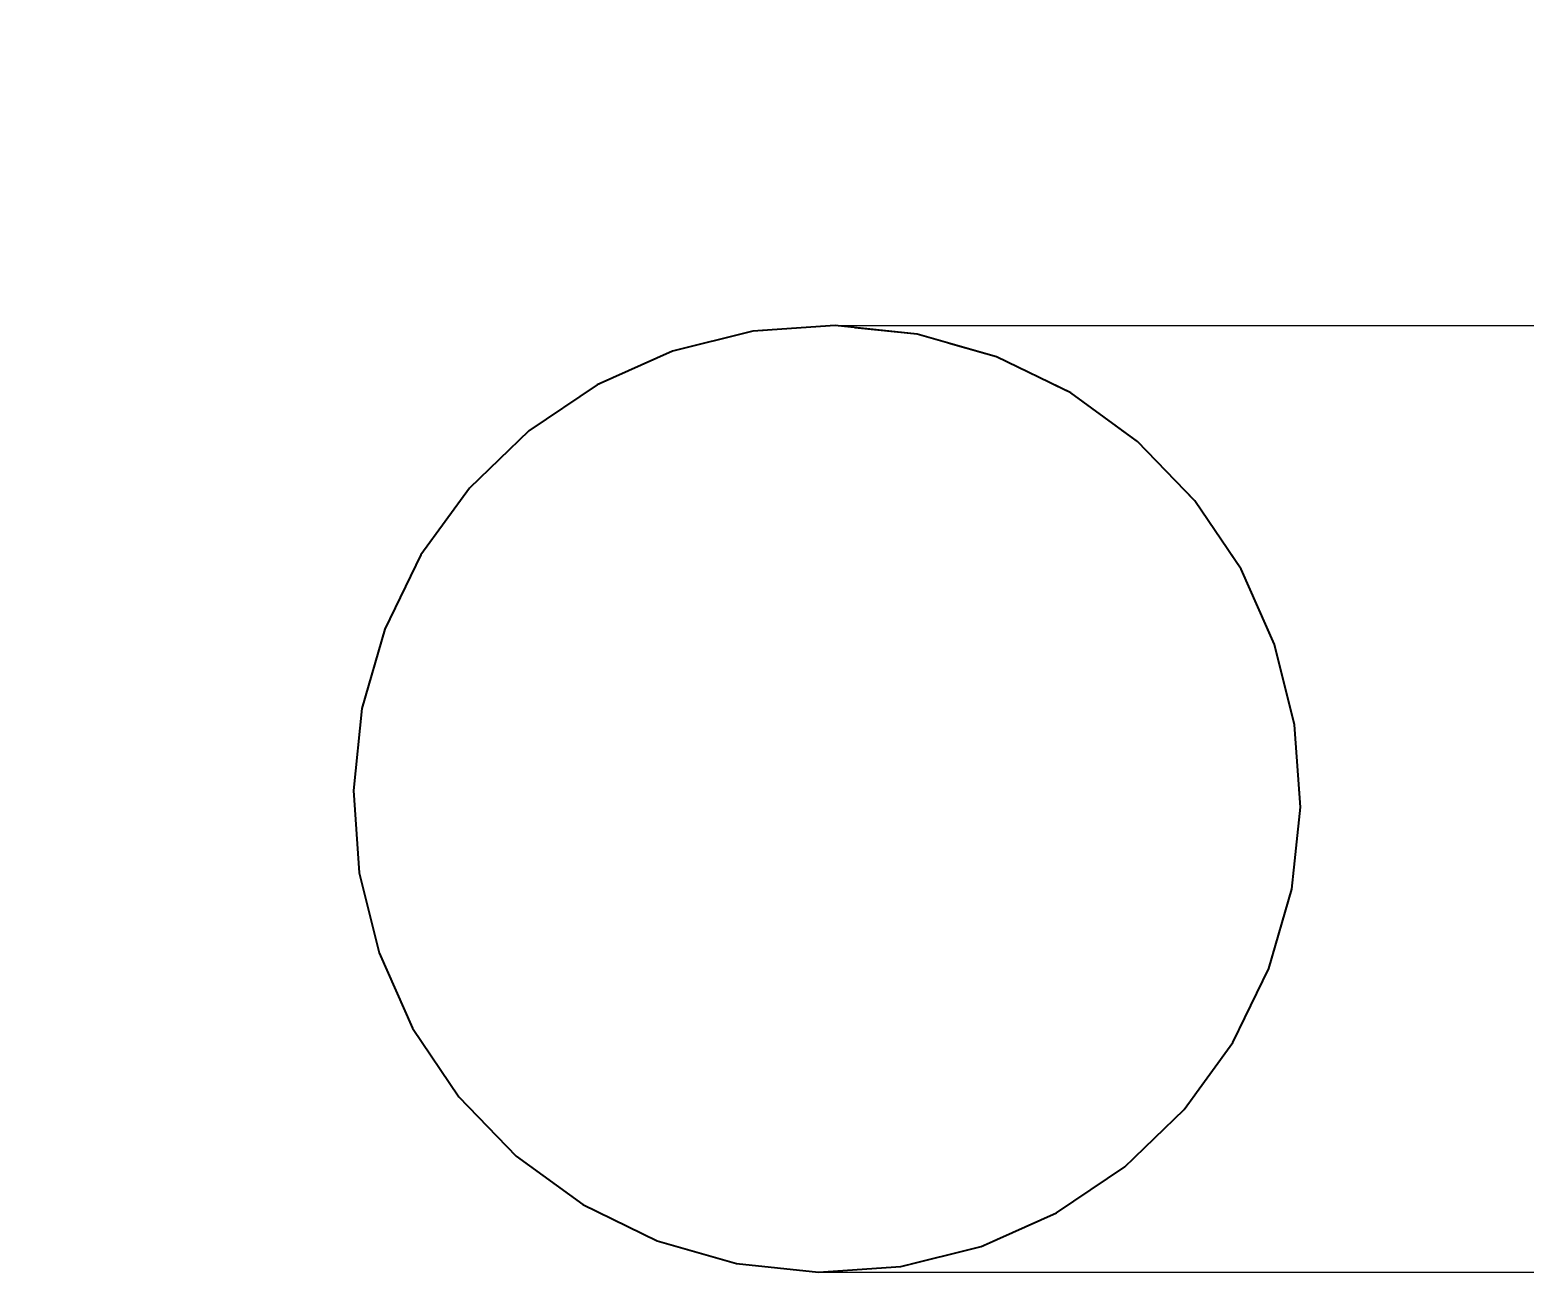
# Model space of a CAD drawing. Header units: millimetres. Extents: x 14397 to 67587, y -11631 to -8348.
# Drawn here: x 16297.2 to 16328.76, y -10432.47 to -10406.23 of the extents above; entities that cross this region are included whole.
import ezdxf

# ---------------------------------------------------------------- set-up
doc = ezdxf.new("R2010")
doc.units = ezdxf.units.MM
doc.header["$MEASUREMENT"] = 0
doc.linetypes.add('Wipeout_Contour', pattern=[1000, 0, -1000])
doc.layers.add('NewA-Ee_40_20-M_GeneralFFAndEInternalEquipment', color=7, linetype='Continuous')
doc.layers.add('NewA-Zz_20_20-D_DimensionDetail', color=7, linetype='Continuous')
doc.styles.add('GENERATED_STYLE_1', font='')
doc.styles.get('GENERATED_STYLE_1').set_extended_font_data('Arial')
doc.dimstyles.new('GENERATED_STYLE__2', dxfattribs={"dimtxt": 75, "dimasz": 76, "dimexe": 0.18, "dimexo": 300, "dimgap": 0.09, "dimtad": 1, "dimtih": 1, "dimtoh": 1, "dimdec": 0, "dimzin": 0, "dimdsep": 46, "dimtxsty": 'GENERATED_STYLE_1', "dimblk": 'ARROWHEAD_2', "dimblk1": 'ARROWHEAD_2', "dimblk2": 'ARROWHEAD_2', "dimcen": 0.09, "dimclrd": 6, "dimclre": 6, "dimclrt": 7, "dimazin": 0, "dimtfac": 1, "dimtdec": 4, "dimtmove": 2, "dimatfit": 3, "dimfxl": 0, "dimtolj": 1, "dimtzin": 0, "dimarcsym": 0})

# ---------------------------------------------------------------- blocks, each defined once
blk = doc.blocks.new('Section Elem_8_1', base_point=(6197.133, -111297.468))
at = {"color": 254, "linetype": 'Wipeout_Contour', "lineweight": 0, "ltscale": 77470.281298}
blk.add_wipeout([(16324.032, -10422.643), (16325.096, -10422.644), (16324.977, -10420.905), (16323.91, -10420.904)], dxfattribs=at).dxf.layer = 'NewA-Ee_40_20-M_GeneralFFAndEInternalEquipment'
at = {"color": 254, "linetype": 'Wipeout_Contour', "lineweight": 0, "ltscale": 77465.679291}
blk.add_wipeout([(16323.91, -10420.904), (16324.977, -10420.905), (16324.563, -10419.213), (16323.488, -10419.213)], dxfattribs=at).dxf.layer = 'NewA-Ee_40_20-M_GeneralFFAndEInternalEquipment'
at = {"color": 254, "linetype": 'Wipeout_Contour', "lineweight": 0, "ltscale": 77460.255333}
blk.add_wipeout([(16323.488, -10419.213), (16324.563, -10419.213), (16323.867, -10417.621), (16322.779, -10417.62)], dxfattribs=at).dxf.layer = 'NewA-Ee_40_20-M_GeneralFFAndEInternalEquipment'
at = {"color": 254, "linetype": 'Wipeout_Contour', "lineweight": 0, "ltscale": 77454.173575}
blk.add_wipeout([(16322.779, -10417.62), (16323.867, -10417.621), (16322.911, -10416.176), (16321.805, -10416.175)], dxfattribs=at).dxf.layer = 'NewA-Ee_40_20-M_GeneralFFAndEInternalEquipment'
at = {"color": 254, "linetype": 'Wipeout_Contour', "lineweight": 0, "ltscale": 77447.618412}
blk.add_wipeout([(16321.805, -10416.175), (16322.911, -10416.176), (16321.723, -10414.922), (16320.594, -10414.921)], dxfattribs=at).dxf.layer = 'NewA-Ee_40_20-M_GeneralFFAndEInternalEquipment'
at = {"color": 254, "linetype": 'Wipeout_Contour', "lineweight": 0, "ltscale": 77440.788768}
blk.add_wipeout([(16320.594, -10414.921), (16321.723, -10414.922), (16320.339, -10413.897), (16319.183, -10413.897)], dxfattribs=at).dxf.layer = 'NewA-Ee_40_20-M_GeneralFFAndEInternalEquipment'
at = {"color": 254, "linetype": 'Wipeout_Contour', "lineweight": 0, "ltscale": 77433.892016}
blk.add_wipeout([(16317.617, -10413.132), (16319.183, -10413.897), (16320.339, -10413.897), (16318.802, -10413.133)], dxfattribs=at).dxf.layer = 'NewA-Ee_40_20-M_GeneralFFAndEInternalEquipment'
at = {"color": 254, "linetype": 'Wipeout_Contour', "lineweight": 0, "ltscale": 77427.137639}
blk.add_wipeout([(16317.158, -10412.652), (16315.941, -10412.652), (16317.617, -10413.132), (16318.802, -10413.133)], dxfattribs=at).dxf.layer = 'NewA-Ee_40_20-M_GeneralFFAndEInternalEquipment'
at = {"color": 254, "linetype": 'Wipeout_Contour', "lineweight": 0, "ltscale": 77420.730723}
blk.add_wipeout([(16315.457, -10412.47), (16314.208, -10412.47), (16315.941, -10412.652), (16317.158, -10412.652)], dxfattribs=at).dxf.layer = 'NewA-Ee_40_20-M_GeneralFFAndEInternalEquipment'
at = {"color": 254, "linetype": 'Wipeout_Contour', "lineweight": 0, "ltscale": 77414.218306}
blk.add_wipeout([(16314.208, -10412.47), (16312.469, -10412.591), (16313.751, -10412.591), (16314.712, -10412.523)], dxfattribs=at).dxf.layer = 'NewA-Ee_40_20-M_GeneralFFAndEInternalEquipment'
at = {"color": 254, "linetype": 'Wipeout_Contour', "lineweight": 0, "ltscale": 77409.723246}
blk.add_wipeout([(16312.469, -10412.591), (16310.777, -10413.013), (16312.092, -10413.013), (16313.751, -10412.591)], dxfattribs=at).dxf.layer = 'NewA-Ee_40_20-M_GeneralFFAndEInternalEquipment'
at = {"color": 254, "linetype": 'Wipeout_Contour', "lineweight": 0, "ltscale": 77405.457047}
blk.add_wipeout([(16310.777, -10413.013), (16309.185, -10413.722), (16310.529, -10413.721), (16312.092, -10413.013)], dxfattribs=at).dxf.layer = 'NewA-Ee_40_20-M_GeneralFFAndEInternalEquipment'
at = {"color": 254, "linetype": 'Wipeout_Contour', "lineweight": 0, "ltscale": 77402.197811}
blk.add_wipeout([(16309.185, -10413.722), (16307.74, -10414.696), (16309.112, -10414.696), (16310.529, -10413.721)], dxfattribs=at).dxf.layer = 'NewA-Ee_40_20-M_GeneralFFAndEInternalEquipment'
at = {"color": 254, "linetype": 'Wipeout_Contour', "lineweight": 0, "ltscale": 77400.04478}
blk.add_wipeout([(16306.486, -10415.907), (16307.882, -10415.907), (16309.112, -10414.696), (16307.74, -10414.696)], dxfattribs=at).dxf.layer = 'NewA-Ee_40_20-M_GeneralFFAndEInternalEquipment'
at = {"color": 254, "linetype": 'Wipeout_Contour', "lineweight": 0, "ltscale": 77399.063537}
blk.add_wipeout([(16305.461, -10417.317), (16306.877, -10417.317), (16307.882, -10415.907), (16306.486, -10415.907)], dxfattribs=at).dxf.layer = 'NewA-Ee_40_20-M_GeneralFFAndEInternalEquipment'
at = {"color": 254, "linetype": 'Wipeout_Contour', "lineweight": 0, "ltscale": 77399.284061}
blk.add_wipeout([(16305.461, -10417.317), (16304.697, -10418.884), (16306.127, -10418.883), (16306.877, -10417.317)], dxfattribs=at).dxf.layer = 'NewA-Ee_40_20-M_GeneralFFAndEInternalEquipment'
at = {"color": 254, "linetype": 'Wipeout_Contour', "lineweight": 0, "ltscale": 77400.699779}
blk.add_wipeout([(16304.697, -10418.884), (16304.217, -10420.56), (16305.656, -10420.559), (16306.127, -10418.883)], dxfattribs=at).dxf.layer = 'NewA-Ee_40_20-M_GeneralFFAndEInternalEquipment'
at = {"color": 254, "linetype": 'Wipeout_Contour', "lineweight": 0, "ltscale": 77403.267914}
blk.add_wipeout([(16304.217, -10420.56), (16304.035, -10422.293), (16305.477, -10422.292), (16305.656, -10420.559)], dxfattribs=at).dxf.layer = 'NewA-Ee_40_20-M_GeneralFFAndEInternalEquipment'
at = {"color": 254, "linetype": 'Wipeout_Contour', "lineweight": 0, "ltscale": 77406.908235}
blk.add_wipeout([(16304.035, -10422.293), (16304.156, -10424.032), (16305.597, -10424.031), (16305.477, -10422.292)], dxfattribs=at).dxf.layer = 'NewA-Ee_40_20-M_GeneralFFAndEInternalEquipment'
at = {"color": 254, "linetype": 'Wipeout_Contour', "lineweight": 0, "ltscale": 77411.508417}
blk.add_wipeout([(16304.156, -10424.032), (16304.578, -10425.724), (16306.011, -10425.723), (16305.597, -10424.031)], dxfattribs=at).dxf.layer = 'NewA-Ee_40_20-M_GeneralFFAndEInternalEquipment'
at = {"color": 254, "linetype": 'Wipeout_Contour', "lineweight": 0, "ltscale": 77416.932248}
blk.add_wipeout([(16304.578, -10425.724), (16305.287, -10427.316), (16306.707, -10427.315), (16306.011, -10425.723)], dxfattribs=at).dxf.layer = 'NewA-Ee_40_20-M_GeneralFFAndEInternalEquipment'
at = {"color": 254, "linetype": 'Wipeout_Contour', "lineweight": 0, "ltscale": 77423.014511}
blk.add_wipeout([(16306.707, -10427.315), (16305.287, -10427.316), (16306.262, -10428.761), (16307.663, -10428.76)], dxfattribs=at).dxf.layer = 'NewA-Ee_40_20-M_GeneralFFAndEInternalEquipment'
at = {"color": 254, "linetype": 'Wipeout_Contour', "lineweight": 0, "ltscale": 77429.570079}
blk.add_wipeout([(16306.262, -10428.761), (16307.473, -10430.015), (16308.851, -10430.014), (16307.663, -10428.76)], dxfattribs=at).dxf.layer = 'NewA-Ee_40_20-M_GeneralFFAndEInternalEquipment'
at = {"color": 254, "linetype": 'Wipeout_Contour', "lineweight": 0, "ltscale": 77436.399548}
blk.add_wipeout([(16308.851, -10430.014), (16307.473, -10430.015), (16308.883, -10431.04), (16310.235, -10431.039)], dxfattribs=at).dxf.layer = 'NewA-Ee_40_20-M_GeneralFFAndEInternalEquipment'
at = {"color": 254, "linetype": 'Wipeout_Contour', "lineweight": 0, "ltscale": 77443.295291}
blk.add_wipeout([(16308.883, -10431.04), (16310.45, -10431.804), (16311.772, -10431.804), (16310.235, -10431.039)], dxfattribs=at).dxf.layer = 'NewA-Ee_40_20-M_GeneralFFAndEInternalEquipment'
at = {"color": 254, "linetype": 'Wipeout_Contour', "lineweight": 0, "ltscale": 77450.047773}
blk.add_wipeout([(16311.772, -10431.804), (16310.45, -10431.804), (16312.125, -10432.284), (16313.416, -10432.284)], dxfattribs=at).dxf.layer = 'NewA-Ee_40_20-M_GeneralFFAndEInternalEquipment'
at = {"color": 254, "linetype": 'Wipeout_Contour', "lineweight": 0, "ltscale": 77455.678609}
blk.add_wipeout([(16312.125, -10432.284), (16313.859, -10432.467), (16314.62, -10432.413), (16313.416, -10432.284)], dxfattribs=at).dxf.layer = 'NewA-Ee_40_20-M_GeneralFFAndEInternalEquipment'
at = {"color": 254, "linetype": 'Wipeout_Contour', "lineweight": 0, "ltscale": 77462.313275}
blk.add_wipeout([(16315.598, -10432.345), (16313.859, -10432.467), (16315.117, -10432.467), (16316.823, -10432.345)], dxfattribs=at).dxf.layer = 'NewA-Ee_40_20-M_GeneralFFAndEInternalEquipment'
at = {"color": 254, "linetype": 'Wipeout_Contour', "lineweight": 0, "ltscale": 77467.45301}
blk.add_wipeout([(16317.289, -10431.923), (16315.598, -10432.345), (16316.823, -10432.345), (16318.482, -10431.924)], dxfattribs=at).dxf.layer = 'NewA-Ee_40_20-M_GeneralFFAndEInternalEquipment'
at = {"color": 254, "linetype": 'Wipeout_Contour', "lineweight": 0, "ltscale": 77471.716241}
blk.add_wipeout([(16318.882, -10431.214), (16317.289, -10431.923), (16318.482, -10431.924), (16320.044, -10431.215)], dxfattribs=at).dxf.layer = 'NewA-Ee_40_20-M_GeneralFFAndEInternalEquipment'
at = {"color": 254, "linetype": 'Wipeout_Contour', "lineweight": 0, "ltscale": 77474.973272}
blk.add_wipeout([(16318.882, -10431.214), (16320.044, -10431.215), (16321.462, -10430.24), (16320.327, -10430.24)], dxfattribs=at).dxf.layer = 'NewA-Ee_40_20-M_GeneralFFAndEInternalEquipment'
at = {"color": 254, "linetype": 'Wipeout_Contour', "lineweight": 0, "ltscale": 77477.12529}
blk.add_wipeout([(16320.327, -10430.24), (16321.462, -10430.24), (16322.692, -10429.03), (16321.581, -10429.029)], dxfattribs=at).dxf.layer = 'NewA-Ee_40_20-M_GeneralFFAndEInternalEquipment'
at = {"color": 254, "linetype": 'Wipeout_Contour', "lineweight": 0, "ltscale": 77478.107075}
blk.add_wipeout([(16321.581, -10429.029), (16322.692, -10429.03), (16323.697, -10427.619), (16322.605, -10427.619)], dxfattribs=at).dxf.layer = 'NewA-Ee_40_20-M_GeneralFFAndEInternalEquipment'
at = {"color": 254, "linetype": 'Wipeout_Contour', "lineweight": 0, "ltscale": 77477.888972}
blk.add_wipeout([(16322.605, -10427.619), (16323.697, -10427.619), (16324.447, -10426.053), (16323.369, -10426.052)], dxfattribs=at).dxf.layer = 'NewA-Ee_40_20-M_GeneralFFAndEInternalEquipment'
at = {"color": 254, "linetype": 'Wipeout_Contour', "lineweight": 0, "ltscale": 77476.47783}
blk.add_wipeout([(16323.369, -10426.052), (16324.447, -10426.053), (16324.918, -10424.377), (16323.85, -10424.376)], dxfattribs=at).dxf.layer = 'NewA-Ee_40_20-M_GeneralFFAndEInternalEquipment'
at = {"color": 254, "linetype": 'Wipeout_Contour', "lineweight": 0, "ltscale": 77473.916897}
blk.add_wipeout([(16323.85, -10424.376), (16324.918, -10424.377), (16325.096, -10422.644), (16324.032, -10422.643)], dxfattribs=at).dxf.layer = 'NewA-Ee_40_20-M_GeneralFFAndEInternalEquipment'
at = {"color": 254, "linetype": 'Wipeout_Contour', "lineweight": 0, "ltscale": 77477.064959}
blk.add_wipeout([(16327.94, -10420.905), (16324.977, -10420.905), (16325.096, -10422.644), (16328.05, -10422.644)], dxfattribs=at).dxf.layer = 'NewA-Ee_40_20-M_GeneralFFAndEInternalEquipment'
at = {"color": 254, "linetype": 'Wipeout_Contour', "lineweight": 0, "ltscale": 77472.503313}
blk.add_wipeout([(16324.563, -10419.213), (16324.977, -10420.905), (16327.94, -10420.905), (16327.557, -10419.213)], dxfattribs=at).dxf.layer = 'NewA-Ee_40_20-M_GeneralFFAndEInternalEquipment'
at = {"color": 254, "linetype": 'Wipeout_Contour', "lineweight": 0, "ltscale": 77467.165932}
blk.add_wipeout([(16323.867, -10417.621), (16324.563, -10419.213), (16327.557, -10419.213), (16326.914, -10417.621)], dxfattribs=at).dxf.layer = 'NewA-Ee_40_20-M_GeneralFFAndEInternalEquipment'
at = {"color": 254, "linetype": 'Wipeout_Contour', "lineweight": 0, "ltscale": 77461.214577}
blk.add_wipeout([(16326.03, -10416.176), (16322.911, -10416.176), (16323.867, -10417.621), (16326.914, -10417.621)], dxfattribs=at).dxf.layer = 'NewA-Ee_40_20-M_GeneralFFAndEInternalEquipment'
at = {"color": 254, "linetype": 'Wipeout_Contour', "lineweight": 0, "ltscale": 77454.829706}
blk.add_wipeout([(16324.932, -10414.922), (16321.723, -10414.922), (16322.911, -10416.176), (16326.03, -10416.176)], dxfattribs=at).dxf.layer = 'NewA-Ee_40_20-M_GeneralFFAndEInternalEquipment'
at = {"color": 254, "linetype": 'Wipeout_Contour', "lineweight": 0, "ltscale": 77448.205024}
blk.add_wipeout([(16323.654, -10413.897), (16320.339, -10413.897), (16321.723, -10414.922), (16324.932, -10414.922)], dxfattribs=at).dxf.layer = 'NewA-Ee_40_20-M_GeneralFFAndEInternalEquipment'
at = {"color": 254, "linetype": 'Wipeout_Contour', "lineweight": 0, "ltscale": 77441.541611}
blk.add_wipeout([(16320.339, -10413.897), (16323.654, -10413.897), (16322.233, -10413.133), (16318.802, -10413.133)], dxfattribs=at).dxf.layer = 'NewA-Ee_40_20-M_GeneralFFAndEInternalEquipment'
at = {"color": 254, "linetype": 'Wipeout_Contour', "lineweight": 0, "ltscale": 77435.041816}
blk.add_wipeout([(16318.802, -10413.133), (16322.233, -10413.133), (16320.714, -10412.652), (16317.158, -10412.652)], dxfattribs=at).dxf.layer = 'NewA-Ee_40_20-M_GeneralFFAndEInternalEquipment'
at = {"color": 254, "linetype": 'Wipeout_Contour', "lineweight": 0, "ltscale": 77428.903105}
blk.add_wipeout([(16317.158, -10412.652), (16320.714, -10412.652), (16319.142, -10412.47), (16315.457, -10412.47)], dxfattribs=at).dxf.layer = 'NewA-Ee_40_20-M_GeneralFFAndEInternalEquipment'
at = {"color": 254, "linetype": 'Wipeout_Contour', "lineweight": 0, "ltscale": 58063.017769}
blk.add_wipeout([(16313.751, -10412.591), (16315.362, -10412.591), (16314.712, -10412.523)], dxfattribs=at).dxf.layer = 'NewA-Ee_40_20-M_GeneralFFAndEInternalEquipment'
at = {"color": 254, "linetype": 'Wipeout_Contour', "lineweight": 0, "ltscale": 116127.366455}
blk.add_wipeout([(16313.751, -10412.591), (16312.092, -10413.013), (16316.032, -10413.013), (16316.628, -10412.849), (16315.941, -10412.652), (16315.362, -10412.591)], dxfattribs=at).dxf.layer = 'NewA-Ee_40_20-M_GeneralFFAndEInternalEquipment'
at = {"layer": 'NewA-Ee_40_20-M_GeneralFFAndEInternalEquipment', "color": 1, "linetype": 'Continuous', "lineweight": 18}
blk.add_line((16314.208, -10412.47), (16315.457, -10412.47), dxfattribs=at)
at = {"color": 254, "linetype": 'Wipeout_Contour', "lineweight": 0, "ltscale": 77414.431156}
blk.add_wipeout([(16312.092, -10413.013), (16310.529, -10413.721), (16314.588, -10413.721), (16316.032, -10413.013)], dxfattribs=at).dxf.layer = 'NewA-Ee_40_20-M_GeneralFFAndEInternalEquipment'
at = {"color": 254, "linetype": 'Wipeout_Contour', "lineweight": 0, "ltscale": 58068.804881}
blk.add_wipeout([(16316.032, -10413.013), (16317.199, -10413.013), (16316.628, -10412.849)], dxfattribs=at).dxf.layer = 'NewA-Ee_40_20-M_GeneralFFAndEInternalEquipment'
at = {"color": 254, "linetype": 'Wipeout_Contour', "lineweight": 0, "ltscale": 77411.411497}
blk.add_wipeout([(16310.529, -10413.721), (16309.112, -10414.696), (16313.278, -10414.696), (16314.588, -10413.721)], dxfattribs=at).dxf.layer = 'NewA-Ee_40_20-M_GeneralFFAndEInternalEquipment'
at = {"color": 254, "linetype": 'Wipeout_Contour', "lineweight": 0, "ltscale": 96782.538937}
blk.add_wipeout([(16316.032, -10413.013), (16314.588, -10413.721), (16318.824, -10413.721), (16317.617, -10413.132), (16317.199, -10413.013)], dxfattribs=at).dxf.layer = 'NewA-Ee_40_20-M_GeneralFFAndEInternalEquipment'
at = {"color": 254, "linetype": 'Wipeout_Contour', "lineweight": 0, "ltscale": 77409.471613}
blk.add_wipeout([(16309.112, -10414.696), (16307.882, -10415.907), (16312.141, -10415.907), (16313.278, -10414.696)], dxfattribs=at).dxf.layer = 'NewA-Ee_40_20-M_GeneralFFAndEInternalEquipment'
at = {"color": 254, "linetype": 'Wipeout_Contour', "lineweight": 0, "ltscale": 116145.766778}
blk.add_wipeout([(16314.588, -10413.721), (16313.278, -10414.696), (16319.99, -10414.696), (16320.125, -10414.58), (16319.183, -10413.897), (16318.824, -10413.721)], dxfattribs=at).dxf.layer = 'NewA-Ee_40_20-M_GeneralFFAndEInternalEquipment'
at = {"color": 254, "linetype": 'Wipeout_Contour', "lineweight": 0, "ltscale": 77408.67062}
blk.add_wipeout([(16307.882, -10415.907), (16306.877, -10417.317), (16311.213, -10417.317), (16312.141, -10415.907)], dxfattribs=at).dxf.layer = 'NewA-Ee_40_20-M_GeneralFFAndEInternalEquipment'
at = {"color": 254, "linetype": 'Wipeout_Contour', "lineweight": 0, "ltscale": 77428.012768}
blk.add_wipeout([(16313.278, -10414.696), (16312.141, -10415.907), (16319.003, -10415.907), (16319.99, -10414.696)], dxfattribs=at).dxf.layer = 'NewA-Ee_40_20-M_GeneralFFAndEInternalEquipment'
at = {"color": 254, "linetype": 'Wipeout_Contour', "lineweight": 0, "ltscale": 77409.033019}
blk.add_wipeout([(16306.127, -10418.883), (16310.52, -10418.883), (16311.213, -10417.317), (16306.877, -10417.317)], dxfattribs=at).dxf.layer = 'NewA-Ee_40_20-M_GeneralFFAndEInternalEquipment'
at = {"color": 254, "linetype": 'Wipeout_Contour', "lineweight": 0, "ltscale": 58080.475537}
blk.add_wipeout([(16319.99, -10414.696), (16320.284, -10414.696), (16320.125, -10414.58)], dxfattribs=at).dxf.layer = 'NewA-Ee_40_20-M_GeneralFFAndEInternalEquipment'
at = {"color": 254, "linetype": 'Wipeout_Contour', "lineweight": 0, "ltscale": 77427.58437}
blk.add_wipeout([(16312.141, -10415.907), (16311.213, -10417.317), (16318.197, -10417.317), (16319.003, -10415.907)], dxfattribs=at).dxf.layer = 'NewA-Ee_40_20-M_GeneralFFAndEInternalEquipment'
at = {"color": 254, "linetype": 'Wipeout_Contour', "lineweight": 0, "ltscale": 77410.547868}
blk.add_wipeout([(16305.656, -10420.559), (16310.085, -10420.559), (16310.52, -10418.883), (16306.127, -10418.883)], dxfattribs=at).dxf.layer = 'NewA-Ee_40_20-M_GeneralFFAndEInternalEquipment'
at = {"color": 254, "linetype": 'Wipeout_Contour', "lineweight": 0, "ltscale": 96802.264669}
blk.add_wipeout([(16319.99, -10414.696), (16319.003, -10415.907), (16321.545, -10415.907), (16320.594, -10414.921), (16320.284, -10414.696)], dxfattribs=at).dxf.layer = 'NewA-Ee_40_20-M_GeneralFFAndEInternalEquipment'
at = {"color": 254, "linetype": 'Wipeout_Contour', "lineweight": 0, "ltscale": 77428.239037}
blk.add_wipeout([(16311.213, -10417.317), (16310.52, -10418.883), (16317.596, -10418.883), (16318.197, -10417.317)], dxfattribs=at).dxf.layer = 'NewA-Ee_40_20-M_GeneralFFAndEInternalEquipment'
at = {"color": 254, "linetype": 'Wipeout_Contour', "lineweight": 0, "ltscale": 77413.169282}
blk.add_wipeout([(16305.477, -10422.292), (16309.92, -10422.292), (16310.085, -10420.559), (16305.656, -10420.559)], dxfattribs=at).dxf.layer = 'NewA-Ee_40_20-M_GeneralFFAndEInternalEquipment'
at = {"color": 254, "linetype": 'Wipeout_Contour', "lineweight": 0, "ltscale": 96806.987125}
blk.add_wipeout([(16319.003, -10415.907), (16318.197, -10417.317), (16322.575, -10417.317), (16321.805, -10416.175), (16321.545, -10415.907)], dxfattribs=at).dxf.layer = 'NewA-Ee_40_20-M_GeneralFFAndEInternalEquipment'
at = {"color": 254, "linetype": 'Wipeout_Contour', "lineweight": 0, "ltscale": 77429.956973}
blk.add_wipeout([(16310.52, -10418.883), (16310.085, -10420.559), (16317.218, -10420.559), (16317.596, -10418.883)], dxfattribs=at).dxf.layer = 'NewA-Ee_40_20-M_GeneralFFAndEInternalEquipment'
at = {"color": 254, "linetype": 'Wipeout_Contour', "lineweight": 0, "ltscale": 77416.81419}
blk.add_wipeout([(16309.92, -10422.292), (16305.477, -10422.292), (16305.597, -10424.031), (16310.03, -10424.031)], dxfattribs=at).dxf.layer = 'NewA-Ee_40_20-M_GeneralFFAndEInternalEquipment'
at = {"color": 254, "linetype": 'Wipeout_Contour', "lineweight": 0, "ltscale": 96812.035184}
blk.add_wipeout([(16317.596, -10418.883), (16323.342, -10418.883), (16322.779, -10417.62), (16322.575, -10417.317), (16318.197, -10417.317)], dxfattribs=at).dxf.layer = 'NewA-Ee_40_20-M_GeneralFFAndEInternalEquipment'
at = {"color": 254, "linetype": 'Wipeout_Contour', "lineweight": 0, "ltscale": 77432.686035}
blk.add_wipeout([(16310.085, -10420.559), (16309.92, -10422.292), (16317.075, -10422.292), (16317.218, -10420.559)], dxfattribs=at).dxf.layer = 'NewA-Ee_40_20-M_GeneralFFAndEInternalEquipment'
at = {"color": 254, "linetype": 'Wipeout_Contour', "lineweight": 0, "ltscale": 77421.370047}
blk.add_wipeout([(16310.03, -10424.031), (16305.597, -10424.031), (16306.011, -10425.723), (16310.412, -10425.723)], dxfattribs=at).dxf.layer = 'NewA-Ee_40_20-M_GeneralFFAndEInternalEquipment'
at = {"color": 254, "linetype": 'Wipeout_Contour', "lineweight": 0, "ltscale": 96817.157696}
blk.add_wipeout([(16317.218, -10420.559), (16323.824, -10420.559), (16323.488, -10419.213), (16323.342, -10418.883), (16317.596, -10418.883)], dxfattribs=at).dxf.layer = 'NewA-Ee_40_20-M_GeneralFFAndEInternalEquipment'
at = {"color": 254, "linetype": 'Wipeout_Contour', "lineweight": 0, "ltscale": 77436.339873}
blk.add_wipeout([(16309.92, -10422.292), (16310.03, -10424.031), (16317.171, -10424.031), (16317.075, -10422.292)], dxfattribs=at).dxf.layer = 'NewA-Ee_40_20-M_GeneralFFAndEInternalEquipment'
at = {"color": 254, "linetype": 'Wipeout_Contour', "lineweight": 0, "ltscale": 77426.70323}
blk.add_wipeout([(16306.011, -10425.723), (16306.707, -10427.315), (16311.055, -10427.315), (16310.412, -10425.723)], dxfattribs=at).dxf.layer = 'NewA-Ee_40_20-M_GeneralFFAndEInternalEquipment'
at = {"color": 254, "linetype": 'Wipeout_Contour', "lineweight": 0, "ltscale": 96822.176135}
blk.add_wipeout([(16317.075, -10422.292), (16324.007, -10422.292), (16323.91, -10420.904), (16323.824, -10420.559), (16317.218, -10420.559)], dxfattribs=at).dxf.layer = 'NewA-Ee_40_20-M_GeneralFFAndEInternalEquipment'
at = {"color": 254, "linetype": 'Wipeout_Contour', "lineweight": 0, "ltscale": 77440.80566}
blk.add_wipeout([(16310.03, -10424.031), (16310.412, -10425.723), (16317.503, -10425.723), (16317.171, -10424.031)], dxfattribs=at).dxf.layer = 'NewA-Ee_40_20-M_GeneralFFAndEInternalEquipment'
at = {"color": 254, "linetype": 'Wipeout_Contour', "lineweight": 0, "ltscale": 77432.651441}
blk.add_wipeout([(16306.707, -10427.315), (16307.663, -10428.76), (16311.939, -10428.76), (16311.055, -10427.315)], dxfattribs=at).dxf.layer = 'NewA-Ee_40_20-M_GeneralFFAndEInternalEquipment'
at = {"color": 254, "linetype": 'Wipeout_Contour', "lineweight": 0, "ltscale": 96826.958064}
blk.add_wipeout([(16317.075, -10422.292), (16317.171, -10424.031), (16323.886, -10424.031), (16324.032, -10422.643), (16324.007, -10422.292)], dxfattribs=at).dxf.layer = 'NewA-Ee_40_20-M_GeneralFFAndEInternalEquipment'
at = {"color": 254, "linetype": 'Wipeout_Contour', "lineweight": 0, "ltscale": 77445.952617}
blk.add_wipeout([(16310.412, -10425.723), (16311.055, -10427.315), (16318.061, -10427.315), (16317.503, -10425.723)], dxfattribs=at).dxf.layer = 'NewA-Ee_40_20-M_GeneralFFAndEInternalEquipment'
at = {"color": 254, "linetype": 'Wipeout_Contour', "lineweight": 0, "ltscale": 77439.033686}
blk.add_wipeout([(16307.663, -10428.76), (16308.851, -10430.014), (16313.037, -10430.014), (16311.939, -10428.76)], dxfattribs=at).dxf.layer = 'NewA-Ee_40_20-M_GeneralFFAndEInternalEquipment'
at = {"color": 254, "linetype": 'Wipeout_Contour', "lineweight": 0, "ltscale": 96831.340864}
blk.add_wipeout([(16323.886, -10424.031), (16317.171, -10424.031), (16317.503, -10425.723), (16323.464, -10425.723), (16323.85, -10424.376)], dxfattribs=at).dxf.layer = 'NewA-Ee_40_20-M_GeneralFFAndEInternalEquipment'
at = {"color": 254, "linetype": 'Wipeout_Contour', "lineweight": 0, "ltscale": 77451.624117}
blk.add_wipeout([(16311.055, -10427.315), (16311.939, -10428.76), (16318.828, -10428.76), (16318.061, -10427.315)], dxfattribs=at).dxf.layer = 'NewA-Ee_40_20-M_GeneralFFAndEInternalEquipment'
at = {"color": 254, "linetype": 'Wipeout_Contour', "lineweight": 0, "ltscale": 77445.65584}
blk.add_wipeout([(16308.851, -10430.014), (16310.235, -10431.039), (16314.316, -10431.039), (16313.037, -10430.014)], dxfattribs=at).dxf.layer = 'NewA-Ee_40_20-M_GeneralFFAndEInternalEquipment'
at = {"color": 254, "linetype": 'Wipeout_Contour', "lineweight": 0, "ltscale": 96835.189265}
blk.add_wipeout([(16323.464, -10425.723), (16317.503, -10425.723), (16318.061, -10427.315), (16322.753, -10427.315), (16323.369, -10426.052)], dxfattribs=at).dxf.layer = 'NewA-Ee_40_20-M_GeneralFFAndEInternalEquipment'
at = {"color": 254, "linetype": 'Wipeout_Contour', "lineweight": 0, "ltscale": 77457.647613}
blk.add_wipeout([(16311.939, -10428.76), (16313.037, -10430.014), (16319.781, -10430.014), (16318.828, -10428.76)], dxfattribs=at).dxf.layer = 'NewA-Ee_40_20-M_GeneralFFAndEInternalEquipment'
at = {"color": 254, "linetype": 'Wipeout_Contour', "lineweight": 0, "ltscale": 77452.316562}
blk.add_wipeout([(16310.235, -10431.039), (16311.772, -10431.804), (16315.737, -10431.804), (16314.316, -10431.039)], dxfattribs=at).dxf.layer = 'NewA-Ee_40_20-M_GeneralFFAndEInternalEquipment'
at = {"color": 254, "linetype": 'Wipeout_Contour', "lineweight": 0, "ltscale": 96823.766197}
blk.add_wipeout([(16311.772, -10431.804), (16313.416, -10432.284), (16315.842, -10432.284), (16316.633, -10432.087), (16315.737, -10431.804)], dxfattribs=at).dxf.layer = 'NewA-Ee_40_20-M_GeneralFFAndEInternalEquipment'
at = {"color": 254, "linetype": 'Wipeout_Contour', "lineweight": 0, "ltscale": 77459.926044}
blk.add_wipeout([(16315.842, -10432.284), (16313.416, -10432.284), (16314.62, -10432.413), (16315.598, -10432.345)], dxfattribs=at).dxf.layer = 'NewA-Ee_40_20-M_GeneralFFAndEInternalEquipment'
at = {"color": 254, "linetype": 'Wipeout_Contour', "lineweight": 0, "ltscale": 77470.536986}
blk.add_wipeout([(16315.117, -10432.467), (16318.828, -10432.467), (16320.404, -10432.345), (16316.823, -10432.345)], dxfattribs=at).dxf.layer = 'NewA-Ee_40_20-M_GeneralFFAndEInternalEquipment'
at = {"layer": 'NewA-Ee_40_20-M_GeneralFFAndEInternalEquipment', "color": 1, "linetype": 'Continuous', "lineweight": 18}
blk.add_line((16313.859, -10432.467), (16315.117, -10432.467), dxfattribs=at)
at = {"color": 254, "linetype": 'Wipeout_Contour', "lineweight": 0, "ltscale": 77475.407753}
blk.add_wipeout([(16316.823, -10432.345), (16320.404, -10432.345), (16321.938, -10431.924), (16318.482, -10431.924)], dxfattribs=at).dxf.layer = 'NewA-Ee_40_20-M_GeneralFFAndEInternalEquipment'
at = {"color": 254, "linetype": 'Wipeout_Contour', "lineweight": 0, "ltscale": 77479.413478}
blk.add_wipeout([(16318.482, -10431.924), (16321.938, -10431.924), (16323.381, -10431.215), (16320.044, -10431.215)], dxfattribs=at).dxf.layer = 'NewA-Ee_40_20-M_GeneralFFAndEInternalEquipment'
at = {"color": 254, "linetype": 'Wipeout_Contour', "lineweight": 0, "ltscale": 77486.575617}
blk.add_wipeout([(16320.404, -10432.345), (16318.828, -10432.467), (16324.805, -10432.467), (16326.173, -10432.345)], dxfattribs=at).dxf.layer = 'NewA-Ee_40_20-M_GeneralFFAndEInternalEquipment'
at = {"layer": 'NewA-Ee_40_20-M_GeneralFFAndEInternalEquipment', "color": 1, "linetype": 'Continuous', "lineweight": 18}
blk.add_line((16315.117, -10432.467), (16318.828, -10432.467), dxfattribs=at)
at = {"color": 254, "linetype": 'Wipeout_Contour', "lineweight": 0, "ltscale": 77482.432676}
blk.add_wipeout([(16320.044, -10431.215), (16323.381, -10431.215), (16324.691, -10430.24), (16321.462, -10430.24)], dxfattribs=at).dxf.layer = 'NewA-Ee_40_20-M_GeneralFFAndEInternalEquipment'
at = {"color": 254, "linetype": 'Wipeout_Contour', "lineweight": 0, "ltscale": 77490.885269}
blk.add_wipeout([(16321.938, -10431.924), (16320.404, -10432.345), (16326.173, -10432.345), (16327.504, -10431.924)], dxfattribs=at).dxf.layer = 'NewA-Ee_40_20-M_GeneralFFAndEInternalEquipment'
at = {"color": 254, "linetype": 'Wipeout_Contour', "lineweight": 0, "ltscale": 77484.373851}
blk.add_wipeout([(16322.692, -10429.03), (16321.462, -10430.24), (16324.691, -10430.24), (16325.828, -10429.03)], dxfattribs=at).dxf.layer = 'NewA-Ee_40_20-M_GeneralFFAndEInternalEquipment'
at = {"color": 254, "linetype": 'Wipeout_Contour', "lineweight": 0, "ltscale": 96830.410402}
blk.add_wipeout([(16313.037, -10430.014), (16314.316, -10431.039), (16319.141, -10431.039), (16320.152, -10430.358), (16319.781, -10430.014)], dxfattribs=at).dxf.layer = 'NewA-Ee_40_20-M_GeneralFFAndEInternalEquipment'
at = {"color": 254, "linetype": 'Wipeout_Contour', "lineweight": 0, "ltscale": 77494.354098}
blk.add_wipeout([(16321.938, -10431.924), (16327.504, -10431.924), (16328.757, -10431.215), (16323.381, -10431.215)], dxfattribs=at).dxf.layer = 'NewA-Ee_40_20-M_GeneralFFAndEInternalEquipment'
at = {"color": 254, "linetype": 'Wipeout_Contour', "lineweight": 0, "ltscale": 77509.628202}
blk.add_wipeout([(16324.805, -10432.467), (16332.75, -10432.467), (16333.841, -10432.345), (16326.173, -10432.345)], dxfattribs=at).dxf.layer = 'NewA-Ee_40_20-M_GeneralFFAndEInternalEquipment'
at = {"layer": 'NewA-Ee_40_20-M_GeneralFFAndEInternalEquipment', "color": 1, "linetype": 'Continuous', "lineweight": 18}
blk.add_line((16318.828, -10432.467), (16324.805, -10432.467), dxfattribs=at)
at = {"color": 254, "linetype": 'Wipeout_Contour', "lineweight": 0, "ltscale": 77485.178267}
blk.add_wipeout([(16323.697, -10427.619), (16322.692, -10429.03), (16325.828, -10429.03), (16326.757, -10427.619)], dxfattribs=at).dxf.layer = 'NewA-Ee_40_20-M_GeneralFFAndEInternalEquipment'
at = {"color": 254, "linetype": 'Wipeout_Contour', "lineweight": 0, "ltscale": 77496.876937}
blk.add_wipeout([(16323.381, -10431.215), (16328.757, -10431.215), (16329.894, -10430.24), (16324.691, -10430.24)], dxfattribs=at).dxf.layer = 'NewA-Ee_40_20-M_GeneralFFAndEInternalEquipment'
at = {"color": 254, "linetype": 'Wipeout_Contour', "lineweight": 0, "ltscale": 96832.135015}
blk.add_wipeout([(16319.141, -10431.039), (16314.316, -10431.039), (16315.737, -10431.804), (16317.558, -10431.804), (16318.882, -10431.214)], dxfattribs=at).dxf.layer = 'NewA-Ee_40_20-M_GeneralFFAndEInternalEquipment'
at = {"color": 254, "linetype": 'Wipeout_Contour', "lineweight": 0, "ltscale": 77513.131403}
blk.add_wipeout([(16326.173, -10432.345), (16333.841, -10432.345), (16334.902, -10431.924), (16327.504, -10431.924)], dxfattribs=at).dxf.layer = 'NewA-Ee_40_20-M_GeneralFFAndEInternalEquipment'
at = {"layer": 'NewA-Ee_40_20-M_GeneralFFAndEInternalEquipment', "color": 1, "linetype": 'Continuous', "lineweight": 18}
blk.add_line((16324.805, -10432.467), (16332.75, -10432.467), dxfattribs=at)
at = {"color": 254, "linetype": 'Wipeout_Contour', "lineweight": 0, "ltscale": 77484.821725}
blk.add_wipeout([(16324.447, -10426.053), (16323.697, -10427.619), (16326.757, -10427.619), (16327.45, -10426.053)], dxfattribs=at).dxf.layer = 'NewA-Ee_40_20-M_GeneralFFAndEInternalEquipment'
at = {"color": 254, "linetype": 'Wipeout_Contour', "lineweight": 0, "ltscale": 96838.384878}
blk.add_wipeout([(16318.061, -10427.315), (16318.828, -10428.76), (16321.776, -10428.76), (16322.605, -10427.619), (16322.753, -10427.315)], dxfattribs=at).dxf.layer = 'NewA-Ee_40_20-M_GeneralFFAndEInternalEquipment'
at = {"color": 254, "linetype": 'Wipeout_Contour', "lineweight": 0, "ltscale": 77498.377376}
blk.add_wipeout([(16324.691, -10430.24), (16329.894, -10430.24), (16330.88, -10429.03), (16325.828, -10429.03)], dxfattribs=at).dxf.layer = 'NewA-Ee_40_20-M_GeneralFFAndEInternalEquipment'
at = {"color": 254, "linetype": 'Wipeout_Contour', "lineweight": 0, "ltscale": 77515.828468}
blk.add_wipeout([(16327.504, -10431.924), (16334.902, -10431.924), (16335.901, -10431.215), (16328.757, -10431.215)], dxfattribs=at).dxf.layer = 'NewA-Ee_40_20-M_GeneralFFAndEInternalEquipment'
at = {"color": 254, "linetype": 'Wipeout_Contour', "lineweight": 0, "ltscale": 77465.544412}
blk.add_wipeout([(16315.737, -10431.804), (16316.633, -10432.087), (16317.289, -10431.923), (16317.558, -10431.804)], dxfattribs=at).dxf.layer = 'NewA-Ee_40_20-M_GeneralFFAndEInternalEquipment'
at = {"color": 254, "linetype": 'Wipeout_Contour', "lineweight": 0, "ltscale": 77483.315287}
blk.add_wipeout([(16324.918, -10424.377), (16324.447, -10426.053), (16327.45, -10426.053), (16327.885, -10424.377)], dxfattribs=at).dxf.layer = 'NewA-Ee_40_20-M_GeneralFFAndEInternalEquipment'
at = {"color": 254, "linetype": 'Wipeout_Contour', "lineweight": 0, "ltscale": 77498.810063}
blk.add_wipeout([(16325.828, -10429.03), (16330.88, -10429.03), (16331.686, -10427.619), (16326.757, -10427.619)], dxfattribs=at).dxf.layer = 'NewA-Ee_40_20-M_GeneralFFAndEInternalEquipment'
at = {"color": 254, "linetype": 'Wipeout_Contour', "lineweight": 0, "ltscale": 96840.857316}
blk.add_wipeout([(16318.828, -10428.76), (16319.781, -10430.014), (16320.56, -10430.014), (16321.581, -10429.029), (16321.776, -10428.76)], dxfattribs=at).dxf.layer = 'NewA-Ee_40_20-M_GeneralFFAndEInternalEquipment'
at = {"color": 254, "linetype": 'Wipeout_Contour', "lineweight": 0, "ltscale": 77480.704931}
blk.add_wipeout([(16325.096, -10422.644), (16324.918, -10424.377), (16327.885, -10424.377), (16328.05, -10422.644)], dxfattribs=at).dxf.layer = 'NewA-Ee_40_20-M_GeneralFFAndEInternalEquipment'
at = {"color": 254, "linetype": 'Wipeout_Contour', "lineweight": 0, "ltscale": 77498.16206}
blk.add_wipeout([(16326.757, -10427.619), (16331.686, -10427.619), (16332.287, -10426.053), (16327.45, -10426.053)], dxfattribs=at).dxf.layer = 'NewA-Ee_40_20-M_GeneralFFAndEInternalEquipment'
at = {"color": 254, "linetype": 'Wipeout_Contour', "lineweight": 0, "ltscale": 77473.506603}
blk.add_wipeout([(16320.56, -10430.014), (16319.781, -10430.014), (16320.152, -10430.358), (16320.327, -10430.24)], dxfattribs=at).dxf.layer = 'NewA-Ee_40_20-M_GeneralFFAndEInternalEquipment'
at = {"color": 254, "linetype": 'Wipeout_Contour', "lineweight": 0, "ltscale": 77490.086365}
blk.add_wipeout([(16328.05, -10422.644), (16332.808, -10422.644), (16332.712, -10420.905), (16327.94, -10420.905)], dxfattribs=at).dxf.layer = 'NewA-Ee_40_20-M_GeneralFFAndEInternalEquipment'
at = {"color": 254, "linetype": 'Wipeout_Contour', "lineweight": 0, "ltscale": 77496.453212}
blk.add_wipeout([(16327.45, -10426.053), (16332.287, -10426.053), (16332.665, -10424.377), (16327.885, -10424.377)], dxfattribs=at).dxf.layer = 'NewA-Ee_40_20-M_GeneralFFAndEInternalEquipment'
at = {"color": 254, "linetype": 'Wipeout_Contour', "lineweight": 0, "ltscale": 77485.613951}
blk.add_wipeout([(16327.94, -10420.905), (16332.712, -10420.905), (16332.381, -10419.213), (16327.557, -10419.213)], dxfattribs=at).dxf.layer = 'NewA-Ee_40_20-M_GeneralFFAndEInternalEquipment'
at = {"color": 254, "linetype": 'Wipeout_Contour', "lineweight": 0, "ltscale": 77493.73552}
blk.add_wipeout([(16327.885, -10424.377), (16332.665, -10424.377), (16332.808, -10422.644), (16328.05, -10422.644)], dxfattribs=at).dxf.layer = 'NewA-Ee_40_20-M_GeneralFFAndEInternalEquipment'
at = {"color": 254, "linetype": 'Wipeout_Contour', "lineweight": 0, "ltscale": 77480.461711}
blk.add_wipeout([(16327.557, -10419.213), (16332.381, -10419.213), (16331.823, -10417.621), (16326.914, -10417.621)], dxfattribs=at).dxf.layer = 'NewA-Ee_40_20-M_GeneralFFAndEInternalEquipment'
at = {"color": 254, "linetype": 'Wipeout_Contour', "lineweight": 0, "ltscale": 77474.785941}
blk.add_wipeout([(16326.914, -10417.621), (16331.823, -10417.621), (16331.056, -10416.176), (16326.03, -10416.176)], dxfattribs=at).dxf.layer = 'NewA-Ee_40_20-M_GeneralFFAndEInternalEquipment'
at = {"color": 254, "linetype": 'Wipeout_Contour', "lineweight": 0, "ltscale": 77468.758824}
blk.add_wipeout([(16326.03, -10416.176), (16331.056, -10416.176), (16330.103, -10414.922), (16324.932, -10414.922)], dxfattribs=at).dxf.layer = 'NewA-Ee_40_20-M_GeneralFFAndEInternalEquipment'
at = {"color": 254, "linetype": 'Wipeout_Contour', "lineweight": 0, "ltscale": 77462.563241}
blk.add_wipeout([(16324.932, -10414.922), (16330.103, -10414.922), (16328.993, -10413.897), (16323.654, -10413.897)], dxfattribs=at).dxf.layer = 'NewA-Ee_40_20-M_GeneralFFAndEInternalEquipment'
at = {"color": 254, "linetype": 'Wipeout_Contour', "lineweight": 0, "ltscale": 77456.38724}
blk.add_wipeout([(16327.76, -10413.133), (16322.233, -10413.133), (16323.654, -10413.897), (16328.993, -10413.897)], dxfattribs=at).dxf.layer = 'NewA-Ee_40_20-M_GeneralFFAndEInternalEquipment'
at = {"color": 254, "linetype": 'Wipeout_Contour', "lineweight": 0, "ltscale": 77450.418347}
blk.add_wipeout([(16326.442, -10412.652), (16320.714, -10412.652), (16322.233, -10413.133), (16327.76, -10413.133)], dxfattribs=at).dxf.layer = 'NewA-Ee_40_20-M_GeneralFFAndEInternalEquipment'
at = {"color": 254, "linetype": 'Wipeout_Contour', "lineweight": 0, "ltscale": 77444.837868}
blk.add_wipeout([(16325.078, -10412.47), (16319.142, -10412.47), (16320.714, -10412.652), (16326.442, -10412.652)], dxfattribs=at).dxf.layer = 'NewA-Ee_40_20-M_GeneralFFAndEInternalEquipment'
at = {"color": 254, "linetype": 'Wipeout_Contour', "lineweight": 0, "ltscale": 77477.725049}
blk.add_wipeout([(16335.107, -10413.133), (16327.76, -10413.133), (16328.993, -10413.897), (16336.09, -10413.897)], dxfattribs=at).dxf.layer = 'NewA-Ee_40_20-M_GeneralFFAndEInternalEquipment'
at = {"layer": 'NewA-Ee_40_20-M_GeneralFFAndEInternalEquipment', "color": 1, "linetype": 'Continuous', "lineweight": 18}
blk.add_line((16315.457, -10412.47), (16319.142, -10412.47), dxfattribs=at)
at = {"layer": 'NewA-Ee_40_20-M_GeneralFFAndEInternalEquipment', "linetype": 'Continuous', "flags": 128}
blk.add_lwpolyline([(16304.156, -10424.032), (16304.578, -10425.724), (16305.287, -10427.316), (16306.262, -10428.761), (16307.473, -10430.015), (16308.883, -10431.04), (16310.45, -10431.804), (16312.125, -10432.284), (16313.859, -10432.467), (16315.598, -10432.345), (16317.289, -10431.923), (16318.882, -10431.214), (16320.327, -10430.24), (16321.581, -10429.029), (16322.605, -10427.619), (16323.369, -10426.052), (16323.85, -10424.376), (16324.032, -10422.643), (16323.91, -10420.904), (16323.488, -10419.213), (16322.779, -10417.62), (16321.805, -10416.175), (16320.594, -10414.921), (16319.183, -10413.897), (16317.617, -10413.132), (16315.941, -10412.652), (16314.208, -10412.47), (16312.469, -10412.591), (16310.777, -10413.013), (16309.185, -10413.722), (16307.74, -10414.696), (16306.486, -10415.907), (16305.461, -10417.317), (16304.697, -10418.884), (16304.217, -10420.56), (16304.035, -10422.293)], close=True, dxfattribs=at)
at = {"color": 254, "linetype": 'Wipeout_Contour', "lineweight": 0, "ltscale": 77472.519327}
blk.add_wipeout([(16327.76, -10413.133), (16335.107, -10413.133), (16334.055, -10412.652), (16326.442, -10412.652)], dxfattribs=at).dxf.layer = 'NewA-Ee_40_20-M_GeneralFFAndEInternalEquipment'
at = {"color": 254, "linetype": 'Wipeout_Contour', "lineweight": 0, "ltscale": 77467.741179}
blk.add_wipeout([(16326.442, -10412.652), (16334.055, -10412.652), (16332.968, -10412.47), (16325.078, -10412.47)], dxfattribs=at).dxf.layer = 'NewA-Ee_40_20-M_GeneralFFAndEInternalEquipment'
at = {"layer": 'NewA-Ee_40_20-M_GeneralFFAndEInternalEquipment', "color": 1, "linetype": 'Continuous', "lineweight": 18}
for p, q in [((16319.142, -10412.47), (16325.078, -10412.47)), ((16325.078, -10412.47), (16332.968, -10412.47))]:
    blk.add_line(p, q, dxfattribs=at)
blk = doc.blocks.new('*D13', base_point=(6197.133, -111297.468))
at = {"layer": 'NewA-Zz_20_20-D_DimensionDetail', "color": 6, "linetype": 'Continuous', "lineweight": 13}
for p, q in [((16245.033, -10376.869), (16245.033, -10226.869)), ((16394.033, -10376.869), (16394.033, -10226.869)), ((16245.033, -10301.869), (16394.033, -10301.869)), ((16394.033, -10301.869), (16442.933, -10301.869))]:
    blk.add_line(p, q, dxfattribs=at)
at = {"layer": 'NewA-Zz_20_20-D_DimensionDetail', "linetype": 'Continuous'}
for p, q in [((16273.901, -10251.869), (16216.166, -10351.869)), ((16365.166, -10351.869), (16422.901, -10251.869))]:
    blk.add_line(p, q, dxfattribs=at)
at = {"layer": 'NewA-Zz_20_20-D_DimensionDetail', "insert": (16476.866, -10271.869), "char_height": 75, "attachment_point": 7, "style": 'GENERATED_STYLE_1'}
blk.add_mtext('\\A1;{\\fArial|b0|i0|c0|p34;149}', dxfattribs=at)
blk = doc.blocks.new('ARROWHEAD_2')
at = {"color": 0, "linetype": 'Continuous', "lineweight": 0}
for p, q in [((-0.37813, -0.655), (0.37813, 0.655)), ((0, 0), (-1, 0))]:
    blk.add_line(p, q, dxfattribs=at)

msp = doc.modelspace()

# ---------------------------------------------------------------- block references
at = {"layer": 'NewA-Ee_40_20-M_GeneralFFAndEInternalEquipment', "lineweight": 0}
msp.add_blockref('Section Elem_8_1', (6197.133, -111297.468), dxfattribs=at)

# ---------------------------------------------------------------- next in the draw order: dimensions: what is measured, and where the dimension line sits
at = {"layer": 'NewA-Zz_20_20-D_DimensionDetail', "color": 6, "linetype": 'Continuous', "lineweight": 13}
dim = msp.add_linear_dim(base=(16394.033, -10301.869), p1=(16245.033, -10422.468), p2=(16394.033, -10422.468), dimstyle='GENERATED_STYLE__2', dxfattribs=at)
dim.commit()
dim.dimension.update_dxf_attribs({"geometry": '*D13', "text_midpoint": (16565.172, -10234.369), "dimtype": 160})

doc.saveas('drawing.dxf')
